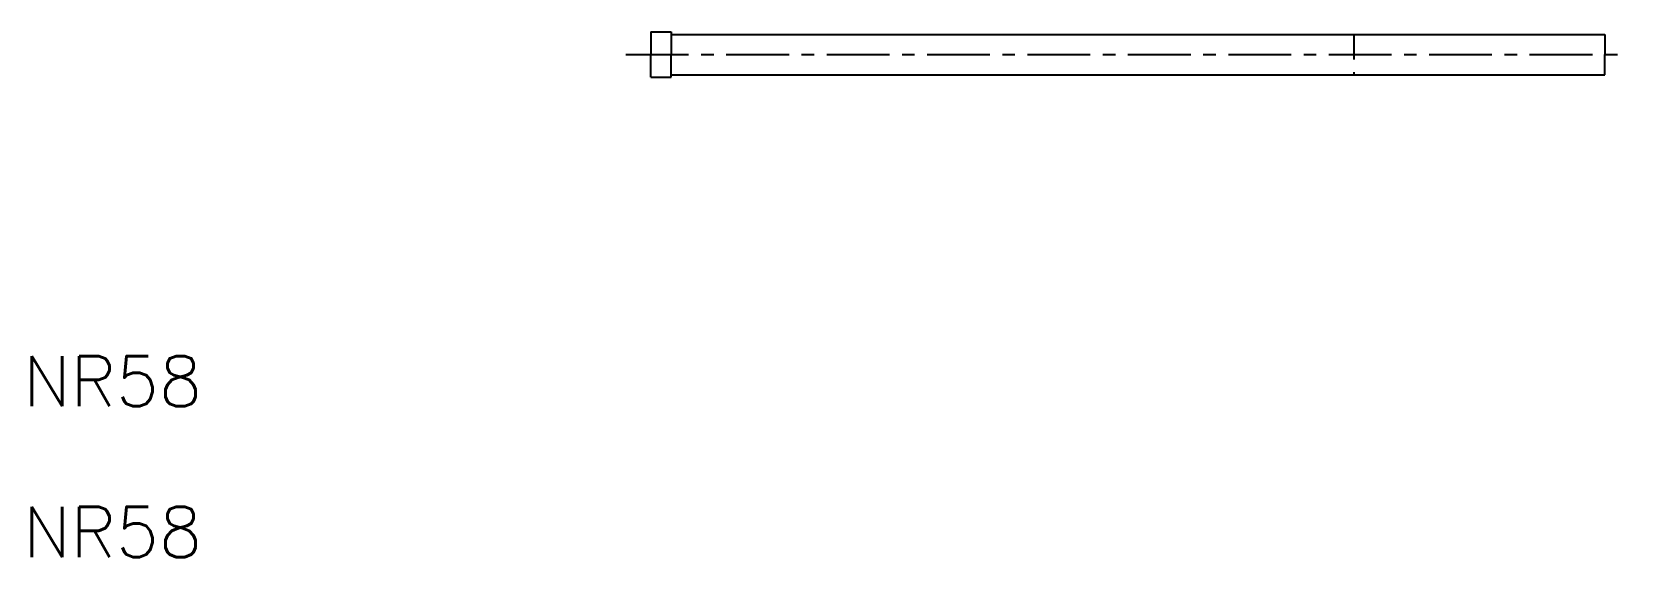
# Model space of a CAD drawing. Extents: x 5.2 to 37, y 5 to 15.4.
import ezdxf

# ---------------------------------------------------------------- set-up
doc = ezdxf.new("R2010")
doc.units = 0
doc.linetypes.add('CENTER', pattern=[2, 1.25, -0.25, 0.25, -0.25])
doc.linetypes.add('DASHED', pattern=[0.75, 0.5, -0.25])
doc.layers.get('0').update_dxf_attribs({"linetype": 'CONTINUOUS'})
doc.layers.add('CENTER', color=1, linetype='CENTER')
doc.styles.get("Standard").update_dxf_attribs({"font": 'txt.shx', "width": 0.7, "bigfont": 'bigfont.shx'})

msp = doc.modelspace()

# ---------------------------------------------------------------- linework, layer by layer
at = {"color": 7, "linetype": 'CONTINUOUS'}
for p, q in [((17.5, 15.45), (17.5, 15)), ((17.5, 15.45), (17.9, 15.45)), ((17.9, 15.45), (17.9, 15.3217)), ((17.9, 15.4), (36.5, 15.4)), ((17.9, 15.3217), (17.9, 15)), ((36.5, 15.4), (36.5, 15)), ((17.5, 14.55), (17.5, 15)), ((17.9, 14.6783), (17.9, 15)), ((36.5, 14.6), (36.5, 15)), ((17.9, 14.55), (17.9, 14.6783)), ((17.5, 14.55), (17.9, 14.55)), ((17.9, 14.6), (36.5, 14.6))]:
    msp.add_line(p, q, dxfattribs=at)
at = {"color": 3, "linetype": 'DASHED'}
msp.add_line((31.5, 15.4), (31.5, 14.6), dxfattribs=at)
at = {"layer": 'CENTER', "color": 1, "linetype": 'CENTER'}
msp.add_line((17, 15), (37, 15), dxfattribs=at)

# ---------------------------------------------------------------- texts
at = {"color": 7, "linetype": 'CONTINUOUS'}
for p in [(5, 8), (5, 5)]:
    msp.add_text('NR58', height=1, dxfattribs=at).set_placement(p)

doc.saveas('drawing.dxf')
